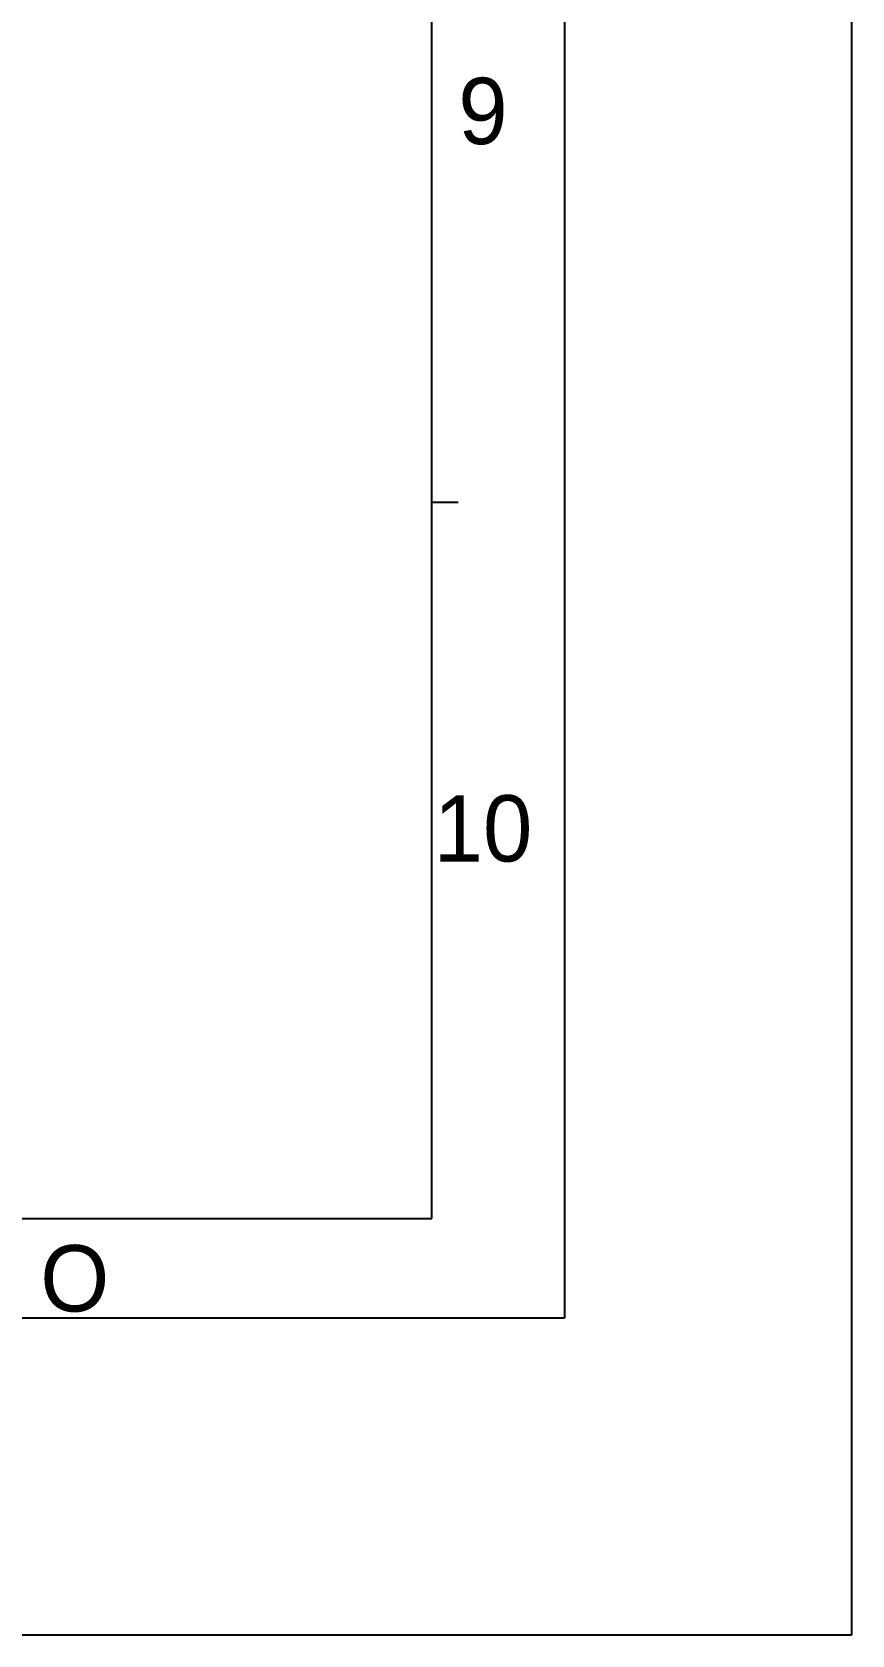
# Model space of a CAD drawing. Header units: millimetres. Extents: x 0 to 841, y 0 to 594.
# Drawn here: x 779.2 to 841, y 0 to 120.8 of the extents above; entities that cross this region are included whole.
import ezdxf

# ---------------------------------------------------------------- set-up
doc = ezdxf.new("R2010")
doc.units = ezdxf.units.MM
doc.header["$LTSCALE"] = 46.255
doc.layers.get('0').update_dxf_attribs({"linetype": 'CONTINUOUS'})
doc.styles.add('TEXTSTYLE_2', font='txt')

msp = doc.modelspace()

# ---------------------------------------------------------------- linework, layer by layer
at = {"color": 7, "linetype": 'CONTINUOUS'}
for p, q in [((841, 0), (841, 594)), ((819.342, 574.885), (819.342, 23.885)), ((809.342, 31.385), (809.342, 566.885)), ((809.342, 85.385), (811.342, 85.385)), ((25.842, 31.385), (809.342, 31.385)), ((819.342, 23.885), (16.342, 23.885)), ((0, 0), (841, 0))]:
    msp.add_line(p, q, dxfattribs=at)

# ---------------------------------------------------------------- texts
at = {"color": 7, "linetype": 'CONTINUOUS', "char_height": 5, "attachment_point": 1, "line_spacing_factor": 0.9, "style": 'TEXTSTYLE_2'}
for s, insert, width in [('9', (811.342, 117.385), 5), ('10', (809.484, 63.302), 10), ('O', (779.842, 29.385), 5)]:
    msp.add_mtext(s, dxfattribs=dict(at, insert=insert, width=width))

doc.saveas('drawing.dxf')
